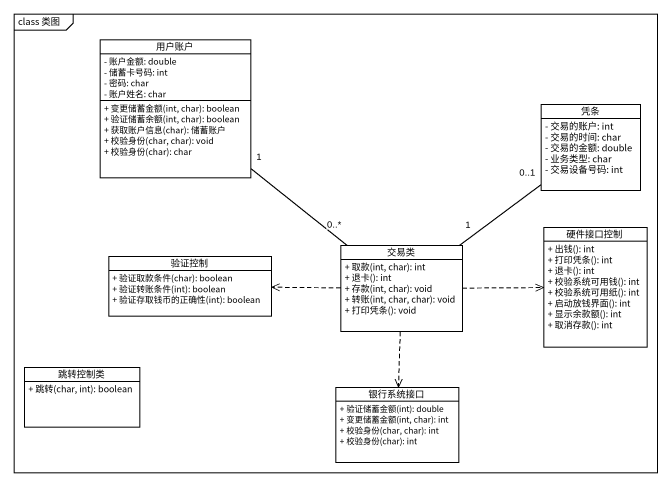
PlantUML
@startuml
mainframe class 类图
hide circle
hide empty members
skinparam classAttributeIconSize 0
class 用户账户 {
  - 账户金额: double
  - 储蓄卡号码: int
  - 密码: char
  - 账户姓名: char
  + 变更储蓄金额(int, char): boolean
  + 验证储蓄余额(int, char): boolean
  + 获取账户信息(char): 储蓄账户
  + 校验身份(char, char): void
  + 校验身份(char): char
}
class 凭条 {
  - 交易的账户: int
  - 交易的时间: char
  - 交易的金额: double
  - 业务类型: char
  - 交易设备号码: int
}
class 硬件接口控制 {
  + 出钱(): int
  + 打印凭条(): int
  + 退卡(): int
  + 校验系统可用钱(): int
  + 校验系统可用纸(): int
  + 启动放钱界面(): int
  + 显示余款额(): int
  + 取消存款(): int
}
class 验证控制 {
  + 验证取款条件(char): boolean
  + 验证转账条件(int): boolean
  + 验证存取钱币的正确性(int): boolean
}
class 交易类 {
  + 取款(int, char): int
  + 退卡(): int
  + 存款(int, char): void
  + 转账(int, char, char): void
  + 打印凭条(): void
}
class 跳转控制类 {
  + 跳转(char, int): boolean
}
class 银行系统接口 {
  + 验证储蓄金额(int): double
  + 变更储蓄金额(int, char): int
  + 校验身份(char, char): int
  + 校验身份(char): int
}
凭条 "0..1" -- "1" 交易类
交易类 "0..*" -up- "1" 用户账户
交易类 .right.> 硬件接口控制
交易类 .left.> 验证控制
交易类 ..> 银行系统接口
@enduml
